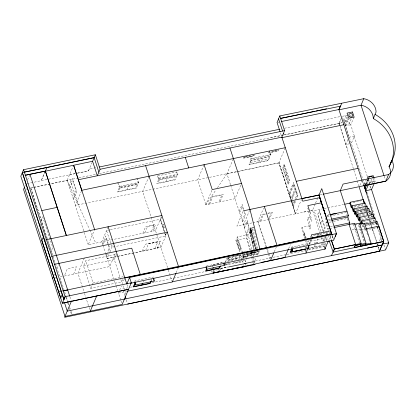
<?xml version="1.0" encoding="UTF-8"?>
<svg xmlns="http://www.w3.org/2000/svg" width="416" height="416" viewBox="0 0 416 416"><rect width="100%" height="100%" fill="white"/><g stroke="black" fill="none" stroke-linecap="round" stroke-linejoin="round"><path stroke-width="0.31" stroke-dasharray="2.08 1.56" d="M25.059 185.853L25.563 184.668M27.555 179.951L29.947 174.283M45.302 171.07L41.231 180.71L45.318 171.215M41.189 220.418L42.687 216.866L52.738 247.676L51.241 251.228M67.2 180.274L73.112 166.468M69.144 186.228L72.436 178.443L76.731 191.615L73.44 199.404M69.753 188.1L72.883 180.69L76.092 190.523L72.961 197.928M77.116 173.196L88.509 170.815L89.232 169.109L96.221 167.648M81.526 190.908L75.4 205.41L208.915 177.466M54.122 274.945L54.626 273.759M56.82 268.559L58.526 264.529M73.606 274.113L76.695 266.796L67.361 268.752L64.272 276.063L109.782 266.542L115.435 253.157M112.492 239.626L88.218 244.707L94.364 230.162M84.308 258.081L77.917 273.208L84.297 292.776M122.6 279.531L121.602 281.902L90.808 288.345L83.533 266.053L85.784 260.718L116.579 254.27L114.327 259.605L120.619 278.892M138.419 183.238L136.968 178.776L138.778 182.385L138.419 183.238L119.215 187.257L119.574 186.404L118.019 183.31M108.129 226.751L101.738 241.878L102.71 244.852M102.383 243.844L105.732 235.914L109.798 248.378L108.124 252.346M103.355 244.218L106.002 237.947L109.21 247.78L107.286 252.34M126.968 189.748L128.404 186.352M90.808 288.345L93.059 283.015L85.784 260.718M106.08 255.185L107.042 252.907M106.449 256.308L107.884 252.912M133.562 253.016L107.162 258.502L109.689 252.528M109.938 251.93L112.871 244.993M149.048 176.249L142.678 191.329L167.534 267.55M158.501 178.984L158.839 178.183L157.508 175.942L176.608 171.943L177.939 174.184L177.601 174.985L158.501 178.984L157.508 175.942M142.86 233.272L145.673 226.616L155.652 224.526L152.838 231.182M119.652 290.17L121.358 286.135M124.327 279.105L122.278 283.66M166.01 181.454L167.346 178.292M144.903 232.84L147.586 226.486L154.097 225.124L151.408 231.483M161.205 217.116L155.496 230.625L113.126 239.491M162.022 216.528L160.67 219.736L165.646 235.045L166.322 233.438M134.675 281.663L135.054 280.764L153.535 276.983M163.155 227.391L164.512 224.182M143.031 282.214L143.489 281.128M157.44 248.056L157.981 246.782M167.315 232.206L160.93 247.333L134.186 252.886M151.029 280.576L151.486 279.49M151.372 280.779L151.824 279.708M204.084 164.684L197.694 179.816L205.816 204.703M176.197 272.73L178.168 268.07M240.755 185.203L235.056 198.692L205.764 204.823L211.957 190.159M208.608 204.225L211.78 196.721L223.262 194.319L220.09 201.822M209.685 204.001L212.696 196.872L221.92 194.943L218.915 202.067M230.506 184.73L226.938 173.8L233.381 158.553M270.561 155.251L269.142 150.894L270.941 154.352L270.561 155.251L250.822 159.38L251.196 158.486L249.912 156.016M258.731 162.354L260.265 158.72M212.784 272.048L213.418 270.551M239.174 211.307L242.102 204.365L244.208 210.808M270.691 137.686L283.312 135.153M214.162 272.615L215.14 270.301L220.397 269.199L219.664 270.936M239.632 212.706L242.31 206.357L243.485 209.95M243.079 211.416L236.886 226.075L252.268 222.856M269.053 151.814L268.575 152.948L278.19 150.935L278.668 149.802L276.869 150.181M269.599 151.856L269.282 152.61L277.867 150.816M242.169 220.496L244.852 214.146L243.677 210.553M226.065 262.74L225.534 261.123L226.767 258.211M242.611 221.848L245.544 214.906L244.395 211.396M225.883 262.761L225.144 264.508L229.788 263.536M249.954 250.385L243.537 224.687L249.98 209.44M244.197 227.323L247.109 220.433L249.132 228.545L246.22 235.435M244.41 228.176L247.198 221.567L248.789 227.932L245.996 234.541M231.421 259.262L232.419 256.901M238.311 246.126L239.184 244.052M235.056 258.466L236.054 256.105M254.15 250.921L249.184 231.041L250.661 227.547L253.37 227.084L256.864 240.084M291.465 201.38L278.886 162.822L285.277 147.696M250.146 233.444L251.202 230.937M256.885 249.148L251.898 230.578L253.37 227.084M243.225 254.348L242.029 257.182L254.015 254.556L255.211 251.727L244.488 254.072M240.952 260.437L240.552 261.378L233.043 262.954M241.935 259.21L240.999 261.425L232.523 263.203M266.12 246.943L257.878 221.681L263.572 208.198M243.1 258.352L243.578 257.218L242.601 254.233M259.558 221.333L262.527 214.308L265.611 213.658M243.532 259.958L242.772 261.752L225.113 265.127M260.65 221.104L263.463 214.448L267.062 213.694M252.595 243.178L253.63 240.724M246.657 254.02L247.437 256.407L246.241 259.241L244.488 253.869M247.915 255.658L248.893 253.344M257.769 250.151L256.948 252.086L250.208 253.562L250.619 252.595M285.631 175.848L286.827 173.02M255.029 248.981L255.445 247.998L252.45 235.992L251.415 238.446L254.259 249.85M269.152 217.807L271.258 212.815L267.66 213.569M256.552 251.155L255.065 254.66L225.534 261.123M254.857 260.577L256.121 257.587M257.135 255.19L259.106 250.52M254.301 251.545L255.076 254.649L256.61 254.436L258.216 254.098L259.693 250.604M288.907 193.534L293.592 182.442L297.924 195.718L296.691 198.635M295.604 189.441L291.216 199.826L289.333 194.059L293.722 183.674L297.456 195.125L295.266 200.32M291.928 199.69L295.537 191.147L296.795 195L295.11 198.983M294.148 201.261L293.186 203.538L292.469 201.339M295.022 200.897L293.072 205.509L291.772 201.531M293.238 206.809L295.703 200.97M274.295 251.831L276.276 247.14M238.332 171.418L278.84 162.937L295.438 213.824L301.366 199.784M339.056 123.484L341.146 118.539M303.836 212.066L308.246 211.011M288.595 248.706L290.332 244.598M291.46 248.108L291.959 246.927L308.266 243.516M308.729 211.058L308.37 211.91L311.475 221.437L311.932 220.35L310.019 214.474M309.275 225.072L308.916 225.919L302.047 227.36L301.73 228.114L305.271 238.971M310.086 217.178L307.944 217.63L307.325 219.092L310.3 228.212M320.18 233.683L312.53 210.246L315.281 203.736M315.526 203.154L317.73 197.943M326.451 237.895L306.062 242.159L306.722 240.604M305.614 247.879L306.103 246.73M305.677 248.3L306.171 247.13M307.159 244.795L309.135 240.115M310.123 237.78L310.861 236.023M306.088 248.035L306.566 246.906M354.12 117.12L350.709 124.753L354.37 136.131L351.296 143.4L349.461 143.785M306.868 248.846L307.84 246.548M308.807 244.249L310.752 239.652M309.223 244.4L311.168 239.798M309.629 244.327L311.605 239.647M320.736 222.94L322.15 219.591M314.283 247.01L315.255 244.712M315.494 244.135L317.928 238.384M318.62 236.777L319.774 234.036L313.284 235.399M328.193 230.11L325.879 223.012L326.534 221.458L325.083 216.996M323.398 232.092L325.156 227.937L319.405 210.304L317.647 214.458L323.201 231.483M322.015 243.298L321.043 245.596L309.982 247.91M322.988 240.994L324.688 236.969M326.165 234.198L326.856 232.554L321.547 233.667M322.967 243.381L321.994 245.679L310.019 248.186M323.939 241.082L325.879 236.486M327.101 233.745L327.746 232.211M327.2 238.961L325.962 239.221L326.482 237.994L326.066 236.709M324.756 248.503L324.199 246.022L325.437 243.1M326.42 240.765L328.474 235.94M330.127 231.998L329.384 233.756L328.39 230.719M328.832 239.808L330.574 235.685M365.414 184.72L367.536 179.686M354.214 224.286L353.777 225.326L359.518 242.923M368.139 210.938L368.482 210.122L355.285 212.883M360.131 230.074L360.589 228.992L357.666 229.601M364.66 226.138L362.778 226.533L363.334 225.212M364.052 224.167L363.532 225.394L365.087 230.157L378.232 227.406M359.086 216.31L369.772 214.074L370.271 212.893L358.956 215.259M365.087 230.157L365.607 228.93L364.842 226.6M361.702 219.56L371.758 217.454L372.315 216.133L361.634 218.369M365.7 222.607L373.87 220.896L374.53 219.336L374.889 220.444M365.29 226.008L375.976 223.772L376.532 222.446M376.485 223.106L376.09 224.042L377.702 228.826L378.68 226.71M377.702 228.826L378.097 227.895M253.62 263.51L254.108 262.345M347.911 139.521L345.784 144.555L348.847 143.915M359.882 185.364L361.774 180.892M365.539 184.387L367.515 179.728M142.298 251.15L145.252 244.244L160.467 241.062L157.513 247.962M145.636 250.448L148.455 243.854L157.794 241.899L154.97 248.498M88.509 170.815L92.087 162.505M239.621 251.966L235.882 240.344L237.437 236.87L248.165 234.619L251.909 250.063M250.546 250.318L246.61 238.092L248.165 234.619M245.164 265.034L245.679 263.874M339.872 125.793L339.108 123.375L341.208 118.68M350.709 124.753L345.296 125.887L343.642 120.739L346.268 114.868M345.639 121.956L347.74 117.26M345.296 125.887L348.447 118.841M350.631 116.085L351.151 114.91M349.029 123.838A1.94 1.742 24.1 0 0 347.246 121.124A1.94 1.742 24.1 0 0 345.727 123.734A1.94 1.742 24.1 0 0 349.029 123.838L351.39 118.555M364.14 184.387L366.98 178.032M365.576 184.85L368.425 178.474M365.929 184.48L367.994 179.863M367.094 183.929L368.633 180.482M368.805 183.82L369.32 182.666L368.254 179.28M365.622 184.6L369.678 183.752L371.743 179.13M370.042 188.271L371.337 185.37M372.372 183.056L373.667 180.154M374.634 182.598L375.149 181.444L374.244 178.625M377.801 244.733L378.321 243.558M379.371 241.212L380.682 238.28L381.42 240.578M205.764 204.823L216.039 189.727M217.448 187.704L226.99 173.685M251.961 252.122A2.168 0.764 -18.6 0 0 251.826 252.574L253.094 252.834L253.64 252.127M250.208 253.562L252.242 252.834M253.334 252.044L251.826 252.574L253.094 252.834L255.143 252.132L256.948 252.086M227.011 257.629L228.27 257.353M234.551 255.98L236.434 255.564M237.063 255.429L240.204 254.743M206.279 266.084L223.824 262.246M59.264 291.689L62.442 291.013M277.68 122.325L280.831 121.664M284.315 128.279L341.51 116.308M27.102 183.664L76.482 173.332M343.642 120.739L349.055 119.605M30.514 187.954L33.046 187.424M33.68 187.288L78.406 177.934M79.024 177.798L95.566 174.346M99.336 173.55L283.358 135.034M283.691 134.971L342.098 122.741L283.941 135.018M47.096 238.67L30.82 188.084L33.332 187.554M33.961 187.424L67.272 180.43L89.591 229.564M26.016 189.088L27.217 188.838M243.474 157.17L245.289 156.79M245.898 156.66L247.712 156.281M253.162 155.142L254.368 154.887L253.89 156.021L242.996 158.304M274.461 150.686L276.266 150.306M271.44 151.471L276.957 150.316M348.858 137.285L354.37 136.131M251.196 158.486L270.941 154.352M119.574 186.404L138.778 182.385M158.839 178.183L177.939 174.184M250.432 162.432L268.564 158.636M209.539 177.336L236.48 171.694M237.115 171.564L278.886 162.822M226.938 173.8L237.697 171.548M109.694 229.861L106.532 230.521L111.982 247.229L165.724 235.981L164.559 232.398L165.724 235.981M110.328 229.731L160.274 219.279L164.367 231.806L160.274 219.279M369.32 182.666L375.149 181.444M363.849 184.974L362.606 180.929M320.252 194.834L322.759 194.308M268.081 213.143L272.397 212.238L269.433 219.263L308.183 211.156M148.45 243.875L157.784 241.925M310.726 210.496L312.593 210.106M252.892 222.726L267.847 219.596M310.669 210.636L312.53 210.246M323.549 208.676L314.168 210.642L322.078 235.243M324.173 208.541L343.554 204.48M352.95 202.514L359.232 201.193M359.861 201.063L361.748 200.668M354.801 206.086L362.97 204.376M107.162 258.502L160.919 247.25M353.761 207.132L364.447 204.896M251.898 230.578L249.184 231.041M83.533 266.053L114.327 259.605M329.436 214.796L326.305 215.452L329.436 214.791M355.332 209.659L366.642 207.293M356.819 210.106L366.246 208.135M326.96 216.606L329.467 216.081M330.091 215.951L346.377 212.54L347.1 214.77M356.408 212.212L368.352 209.716M357.282 213.585L367.338 211.479M328.385 219.778L330.892 219.253M55.021 278.002L56.82 277.623M62.364 276.463L59.821 276.999L66.206 296.572M235.882 240.344L246.61 238.092M328.416 221.062L331.547 220.407M325.879 223.012L332.769 221.572M333.393 221.442L347.339 218.525M330.33 226.944L333.466 226.288M329.046 228.628L327.798 228.894L328.453 227.334L326.726 222.045M329.675 228.498L333.434 227.713M363.215 221.707L373.901 219.466M352.357 224.567L354.182 224.188M354.947 225.082L359.034 224.224M359.824 225.16L364.083 224.266M314.86 234.91L316.701 234.525M317.314 234.395L319.155 234.01M324.678 232.856L326.518 232.471M367.104 224.422L375.903 222.581M364.785 225.129L376.678 222.643M245.684 251.035L241.821 251.846L242.408 253.635M93.059 283.015L123.224 276.702M352.123 229.814L355.768 229.05L355.332 230.09L357.084 229.726M58.646 291.777L62.254 291.023M361.348 229.819L365.607 228.93M243.578 257.218L247.437 256.407M292.089 247.978L307.767 244.696M217.506 264.176L218.676 263.931M225.399 264.654L230.313 263.63M308.667 249.272L324.199 246.022M122.767 288.865L127.847 287.804M130.385 287.269L132.288 286.868M151.965 282.745L172.91 278.351M173.545 278.216L204.641 271.695M220.511 268.367L228.124 266.77M255.351 261.056L286.38 254.55M287.014 254.415L306.01 250.432M308.542 249.902L325.634 246.314L322.868 237.702M220.6 268.596L228.202 267.004M220.61 268.622L228.228 267.056M118.435 293.051L126.667 291.366M69.519 174.788L75.228 173.628M77.761 173.108L88.546 170.914M254.056 252.013L255.143 252.132M363.865 226.408L364.946 230.147M67.272 180.43L84.011 231.811M89.861 230.152L95.753 243.131M330.075 236.86L331.152 239.902M257.878 221.681L266.635 246.839M267.493 249.293L268.772 252.97M268.986 253.583L270.696 258.492M227.193 258.17L227.557 259.246M371.275 225.675L372.897 230.594M332.197 235.529L333.304 239.002L332.171 235.576M384.181 176.181L385.393 179.884M354.245 136.422L367.214 176.124M362.18 180.944L363.548 185.13M375.612 222.664L375.976 223.772M372.315 216.133L373.287 219.107M373.485 219.705L373.87 220.896M370.458 213.46L371.015 215.171M371.202 215.743L371.758 217.454M369.403 212.945L369.772 214.074M367.422 209.674L367.962 211.349M339.108 123.375L339.908 125.824M347.308 148.502L340.106 126.438L357.037 180.268M365.758 206.736L366.116 207.844M365.804 229.538L367.598 235.04M368.992 239.32L369.793 241.764M362.232 224.869L362.778 226.533M359.637 226.075L360.396 228.405M361.187 230.823L361.982 233.267M362.783 235.711L364.577 241.212M358.608 225.415L364.317 242.908M347.173 218.556L348.322 222.087M332.296 235.789L333.299 238.867M329.982 235.591L331.375 239.866M324.771 235.57L325.962 239.221M321.386 237.385L322.592 241.088M323.398 243.552L324.995 248.456M307.736 208.021L308.329 209.841M280.441 132.865L281.44 135.928M307.944 217.63L310.918 226.751L309.941 229.06L308.916 225.919M283.785 166.936L288.678 181.932M306.129 237.916L304.434 232.726L303.618 234.66L304.933 238.696M304.273 233.1L305.968 238.295M302.047 227.36L305.588 238.217M305.687 241.004L306.062 242.159M291.663 201.984L295.485 213.704M304.933 250.052L305.729 252.486M249.397 155.022L250.822 159.38M266.318 247.562L268.128 253.105M268.33 253.724L270.14 259.267M230.703 185.333L243.537 224.687M244.858 259.912L245.996 263.411M240.625 254.68L241.795 258.258M218.655 269.173L219.419 271.513M212.68 267.134L211.916 264.805L244.286 258.164L243.11 254.514M213.398 270.27L213.97 272.028M211.531 270.722L212.082 272.418M176.608 171.943L177.601 174.985M168.334 269.974L171.938 281.029M117.759 182.796L119.215 187.257M126.989 284.617L127.962 287.555M122.918 285.626L125.85 294.616M120.817 279.49L121.602 281.902M102.877 245.357L105.279 252.73M105.482 253.344L115.82 285.038M116.017 285.657L117.629 290.586M117.832 291.205L120.78 300.248M120.978 300.846L122.148 304.444M70.143 179.665L78.338 204.792M84.214 232.424L88.218 244.707M84.5 293.384L88.884 306.836M89.086 307.445L90.282 311.116M69.898 296.743L71.198 300.732M30.82 188.084L47.336 238.716M47.533 239.33L59.618 276.38M66.409 297.185L68.006 302.078M68.203 302.687L68.801 304.522M69.597 306.972L70.798 310.638M70.996 311.251L72.192 314.922M40.139 223.995L45.162 239.398M45.365 240.016L46.171 242.481M46.368 243.095L48.584 249.876M368.384 179.717L369.678 183.752M364.541 184.548L344.495 122.242L347.641 115.206L342.254 116.334L348.66 136.672M367.12 192.566L375.06 217.24M376.828 222.82L377.442 224.64M379.408 230.833L382.21 239.45M383.963 245.008L385.58 249.933M364.738 204.62L366.314 209.518M366.512 210.132L367.297 212.581M367.494 213.195L370.646 222.992M370.838 223.605L372.221 227.895M372.414 228.504L377.14 243.204M377.338 243.818L379.111 249.33M379.439 251.222L378.108 247.088L379.028 250.047M251.332 252.762L253.89 260.712M254.088 261.321L254.602 262.917M237.437 236.87L242.33 252.08M244.837 259.875L245.757 262.725M240.604 255.024L242.18 259.917M242.377 260.525L243.36 263.572M243.703 264.638L244.041 265.704M123.157 290.082L124.92 295.558M126.287 299.816L127.27 302.858M47.887 241.134L51.86 253.474M65.952 297.274L67.543 302.208M67.74 302.827L68.734 305.911M69.524 308.376L71.313 313.929M375.752 222.638L381.415 240.609M357.235 180.887L358.784 185.812M365.269 206.398L367.947 214.89M368.332 216.102L376.568 242.252M376.761 242.866L377.343 244.707M279.162 162.172L295.438 213.824M257.052 249.766L258.216 254.098M257.462 248.456L252.19 227.328L250.718 230.823L255.211 248.841M258.398 252.195L258.081 250.942L256.61 254.436L255.986 251.95M250.661 227.547L256.396 250.536M255.866 249.174L252.33 235.009L251.134 237.843L254.363 250.775M250.572 252.881L251.508 256.62M251.659 257.239L252.595 260.978M252.751 261.602L253.214 263.468M252.06 250.676L253.406 256.235M253.557 256.854L254.452 260.562M291.959 246.927L292.131 248.134M255.788 251.612A2.168 0.764 -18.6 0 1 253.094 252.834M369.678 185.765A2.735 2.46 24.1 0 1 369.2 189.238M373.656 178.24A2.735 2.46 24.1 0 1 372.221 181.407A2.735 2.46 24.1 0 1 368.696 179.811M250.401 231.764L250.505 232.118L250.401 231.764M250.64 232.726L250.739 233.074L250.64 232.679M252.798 241.202L252.949 241.732L252.798 241.202M253.183 242.7L253.339 243.23L253.183 242.7M163.415 224.193L163.608 224.78L163.415 224.193M164.273 226.876L164.466 227.464L164.284 226.829M314.272 243.131L315.136 242.908L314.272 243.131M317.626 235.425L318.276 235.253L317.626 235.425M316.831 242.596L317.694 242.372L316.831 242.596M320.185 234.889L320.835 234.718L320.185 234.889M228.608 258.7L229.039 258.58L228.623 258.674M232.294 257.925L232.726 257.811L232.315 257.899M235.945 257.161L236.376 257.046L235.966 257.135M247.156 254.862L247.801 254.686L247.156 254.862M248.867 254.504L249.512 254.327L248.893 254.462M240.484 248.04L239.616 250.115L237.006 242.133L237.884 240.063L240.484 248.04M240.802 248.56L239.772 251.009L236.746 241.748L237.78 239.299L240.802 248.56M119.168 188.032L117.494 192L136.375 188.048L138.05 184.08L119.168 188.032M119.766 188.162L118.331 191.558L135.606 187.944L137.041 184.543L119.766 188.162M158.449 179.811L156.796 183.726L175.037 179.91L176.691 175.994L158.449 179.811M159.354 179.967L158.018 183.128L174.008 179.78L175.344 176.618L159.354 179.967M244.098 157.206L243.76 158.007L253.313 156.01L253.651 155.21L244.098 157.206M250.734 160.498L248.981 164.653L268.294 160.607L270.052 156.452L250.734 160.498M251.196 160.618L249.662 164.252L267.795 160.456L269.334 156.822L251.196 160.618M228.415 257.613L227.261 260.354L239.455 257.681L240.614 254.946L228.415 257.613M228.779 257.696L227.781 260.057L238.909 257.624L239.907 255.263L228.779 257.696M250.718 228.613L249.522 231.442L250.801 236.574L252.002 233.745L250.718 228.613M250.749 229.117L249.694 231.618L250.744 235.83L251.8 233.329L250.749 229.117M250.723 229.611L250.401 230.365L250.739 231.702L251.056 230.948L250.723 229.611M251.196 231.488L250.874 232.242L251.285 233.886L251.602 233.132L251.196 231.488M243.646 254.493L242.674 256.807L253.157 254.509L254.134 252.2L243.646 254.493M244.119 254.576L243.859 255.19L248.03 254.28L248.29 253.666L244.119 254.576M284.222 164.133L282.729 167.674L288.215 184.496L289.713 180.96L284.222 164.133M284.383 165.516L283.187 168.35L288.08 183.347L289.276 180.518L284.383 165.516M249.376 253.38L249.101 254.041L253.271 253.131L253.552 252.47L249.376 253.38M293.68 185.479L290.092 193.976L291.314 197.725L294.902 189.228L293.68 185.479M319.608 211.786L318.188 215.14L323.284 230.745L324.698 227.396L319.608 211.786M377.489 225.035L376.88 223.241L377.458 225.025"/><path stroke-width="0.62" d="M325.374 247.998L325.192 249.064L261.004 262.496M378.919 226.179L383.734 241.457L354.344 247.624L355.607 244.577L334.365 249.033L333.122 251.982L329.259 241.025M95.368 154.762L92.596 161.32L97.323 175.812L100.095 169.255L95.368 154.762L23.551 169.681L20.8 176.197L60.694 298.1L62.254 294.419L22.334 172.562L94.151 157.638L98.878 172.13M24.56 187.039L23.556 189.41L64.995 316.43L90.288 311.137L96.678 296.01M66.388 235.487L45.406 171.153L46.94 167.518L94.151 157.638M43.352 236.995L41.818 240.63L62.39 303.186L128.539 289.318M78.354 179.743L281.84 137.155L302.734 201.204L319.826 197.626M285.277 147.696L81.791 190.284M52.624 278.502L53.872 275.538M71.38 301.304L64.626 317.309L379.439 251.222L383.734 241.457L377.198 221.416L364.676 224.037M145.61 165.708L178.656 266.911L291.32 242.252L331.635 233.818L331.989 235.004M331.984 235.009L318.984 195.14L321.755 188.583L336.456 233.584L129.563 277.508L126.812 284.024L108.129 226.751M129.563 277.508L131.29 282.802L122.148 304.444L90.288 311.137M135.299 282.116L133.266 286.926L150.244 283.452L151.143 281.315M135.491 282.766L133.884 286.567L149.88 283.291L150.571 281.663M141.882 284.929L142.574 283.301M175.952 273.307L172.266 282.038L127.301 291.236M206.731 268.356L205.504 271.258L219.518 268.19L220.501 265.871M207.007 269.069L206.279 270.795L218.915 268.029L219.643 266.308M212.597 269.412L213.325 267.691M391.076 162.75A38.204 34.133 22.9 0 0 373.318 118.555L376.069 112.039A13.811 12.34 22.9 0 0 363.782 98.691L279.796 115.944L277.046 122.46L280.041 131.643M281.819 137.202L284.591 130.64L279.796 115.944M273.801 253.006L270.54 260.499M361.988 180.346L338.884 109.517L340.418 105.882M341.734 103.308L338.983 109.819L361.031 105.206L363.782 98.691M301.876 198.578L318.984 195.14M288.345 249.288L284.882 257.499L198.333 276.437L172.193 281.804M291.595 249.007L290.16 252.403L305.609 249.168M292.074 249.142L290.862 252.013L305.131 249.028M243.324 210.834L318.973 195L321.464 202.769L307.84 205.624L310.414 213.528M305.926 253.094L307.902 248.42M308.396 247.25L309.135 245.497M325.66 215.623L319.004 195.094M324.896 249.122L328.359 240.932M333.684 240.141L336.456 233.584L335.239 236.46M366.444 206.684L365.253 203.034L352.056 205.8L351.25 207.662L349.809 203.169L350.215 202.254L363.412 199.493L364.676 203.419M354.344 247.624L355.659 244.577L349.092 224.437L349.747 222.877L347.828 217.001L348.426 215.582L340.298 190.637L343.065 184.08L388.565 174.554A12.506 11.17 22.9 0 0 391.81 160.191L389.038 166.748A12.506 11.17 22.9 0 1 390.593 173.389M353.444 210.054L353.964 208.827L367.162 206.066L368.155 209.108M354.536 211.448L353.278 211.708L353.678 210.766M355.155 212.477L355.654 211.297L368.852 208.536L369.918 211.801M356.023 213.845L354.765 214.11L355.285 212.883M357.833 216.57L356.574 216.835L357.63 214.334L370.828 211.572L371.946 214.989M359.819 219.95L358.561 220.215L359.778 217.334L372.975 214.573L374.332 218.743M361.93 223.392L360.672 223.657L361.889 220.776L375.086 218.015L376.35 221.894M388.565 174.554L385.83 181.22L363.745 185.728M359.856 246.454L361.13 243.433L354.562 223.288L334.058 227.583M365.113 245.352L366.012 243.23L359.476 223.189L354.801 224.167M370.588 244.208L371.046 243.121L364.541 223.184L359.679 224.198M379.397 251.233L382.023 245.024L367.364 248.092M22.334 172.562L63.918 299.53L65.14 296.67L23.551 169.681M365.019 188.573L366.579 185.078M364.619 187.377L365.669 185.058M368.545 184.397L365.706 190.752L371.535 189.53L374.374 183.175M371.535 189.53L388.695 242.902L385.549 249.943L127.66 304.075M382.517 244.109L383.734 241.457L333.102 252.086L331.448 255.642M383.734 241.457L382.06 245.014L67.246 311.1L64.454 302.531M205.977 266.791L206.799 269.22L224.344 265.377L223.928 262.87M355.238 245.502L360.755 244.327M63.076 290.878L331.318 233.927L330.621 230.823L311.355 234.858L312.348 237.895M130.525 283.275L333.705 240.094M314.548 111.296L280.472 118.425L340.517 106.184M315.812 111.03L318.334 110.505M319.597 110.24L326.534 108.789M281.466 121.534L338.884 109.517M44.689 171.194L25.069 175.302L45.406 171.153M45.318 171.215L92.617 161.273M99.398 166.982L279.869 129.21M100.095 169.255L284.591 130.64M282.006 137.665L343.845 124.722M41.798 210.6L57.221 207.371M241.498 183.446L212.207 189.576L204.084 164.684M296.244 181.314L358.082 168.371M46.088 239.736L161.886 215.498M323.388 194.178L385.793 181.116A12.506 11.17 22.9 0 0 390.546 173.836M51.532 256.355L167.315 232.206M54.205 264.384L131.732 248.154L140.405 274.737M344.807 204.22L349.809 203.169M330.065 214.661L346.975 211.125M330.065 214.661L336.331 213.346M331.516 219.123L348.426 215.582M331.547 220.407L347.828 217.001M334.09 226.153L349.747 222.877M62.852 290.898L67.662 289.89M366.231 228.8L378.752 226.179M131.29 282.802L65.14 296.67L62.39 303.186L128.523 289.323M291.658 248.716L292.651 251.758L308.958 248.342L308.526 245.326M244.67 263.562L254.67 261.461M244.384 266.765L212.945 273.016L255.112 264.514M361.13 243.433L334.365 249.033L333.112 252.122M355.28 245.476L366.012 243.23M360.313 245.367L371.046 243.121M388.695 242.902L382.528 244.02M24.227 172.172L46.94 167.518M124.821 277.924L178.656 266.911M134.846 282.204L135.715 284.908L154.201 281.128L153.728 278.169M228.862 266.926L245.996 263.411M233.433 268.627L236.569 268.07M331.365 240.51L334.365 249.033L331.573 240.479M223.933 264.165L224.344 265.377M383.984 175.562L361.031 105.206A13.811 12.34 22.9 0 1 373.318 118.555M361.889 220.776L362.976 224.104M359.778 217.334L361.873 223.761M357.63 214.334L360.672 223.657M355.654 211.297L358.561 220.215M353.964 208.827L356.574 216.835M352.056 205.8L354.765 214.11M353.278 211.708L350.215 202.254M318.973 195.005L331.895 234.556M278.58 118.825L282.578 131.071M283.374 133.52L283.54 134.03M308.563 247.13L308.958 248.342M264.316 206.44L277.02 245.383M229.939 148.018L249.98 209.44L259.813 248.846M185.271 157.362L188.713 167.903M94.609 229.58L73.627 165.251L81.77 190.33M45.302 171.07L66.321 235.498M29.947 174.283L69.711 296.171M62.254 294.419L63.924 299.551M374.067 178.064L373.292 175.661L367.5 176.878L368.254 179.28M366.392 192.936L364.042 185.572L374.39 218.306M153.676 279.505L154.201 281.128M125.117 296.166L125.897 298.6M359.174 187.044L363.168 199.727M206.383 266.708L206.799 269.22M135.242 281.949L135.715 284.908M292.219 248.742L292.651 251.758M365.066 187.923A2.735 2.46 24.1 0 1 364.884 187.283M368.508 179.166A2.735 2.46 24.1 0 1 370.136 176.644A2.735 2.46 24.1 0 1 373.303 177.653M390.822 163.337A38.204 34.133 22.9 0 1 389.038 166.748M375.071 114.4A38.204 34.133 22.9 0 1 390.796 162.599M352.466 111.977L347.053 113.11L348.707 118.258L354.12 117.12L352.466 111.977M364.343 203.393L363.36 200.33L364.317 203.362M349.138 116.1A1.94 1.742 24.1 0 0 352.435 116.21A1.94 1.742 24.1 0 0 350.657 113.49A1.94 1.742 24.1 0 0 349.138 116.1"/></g></svg>
